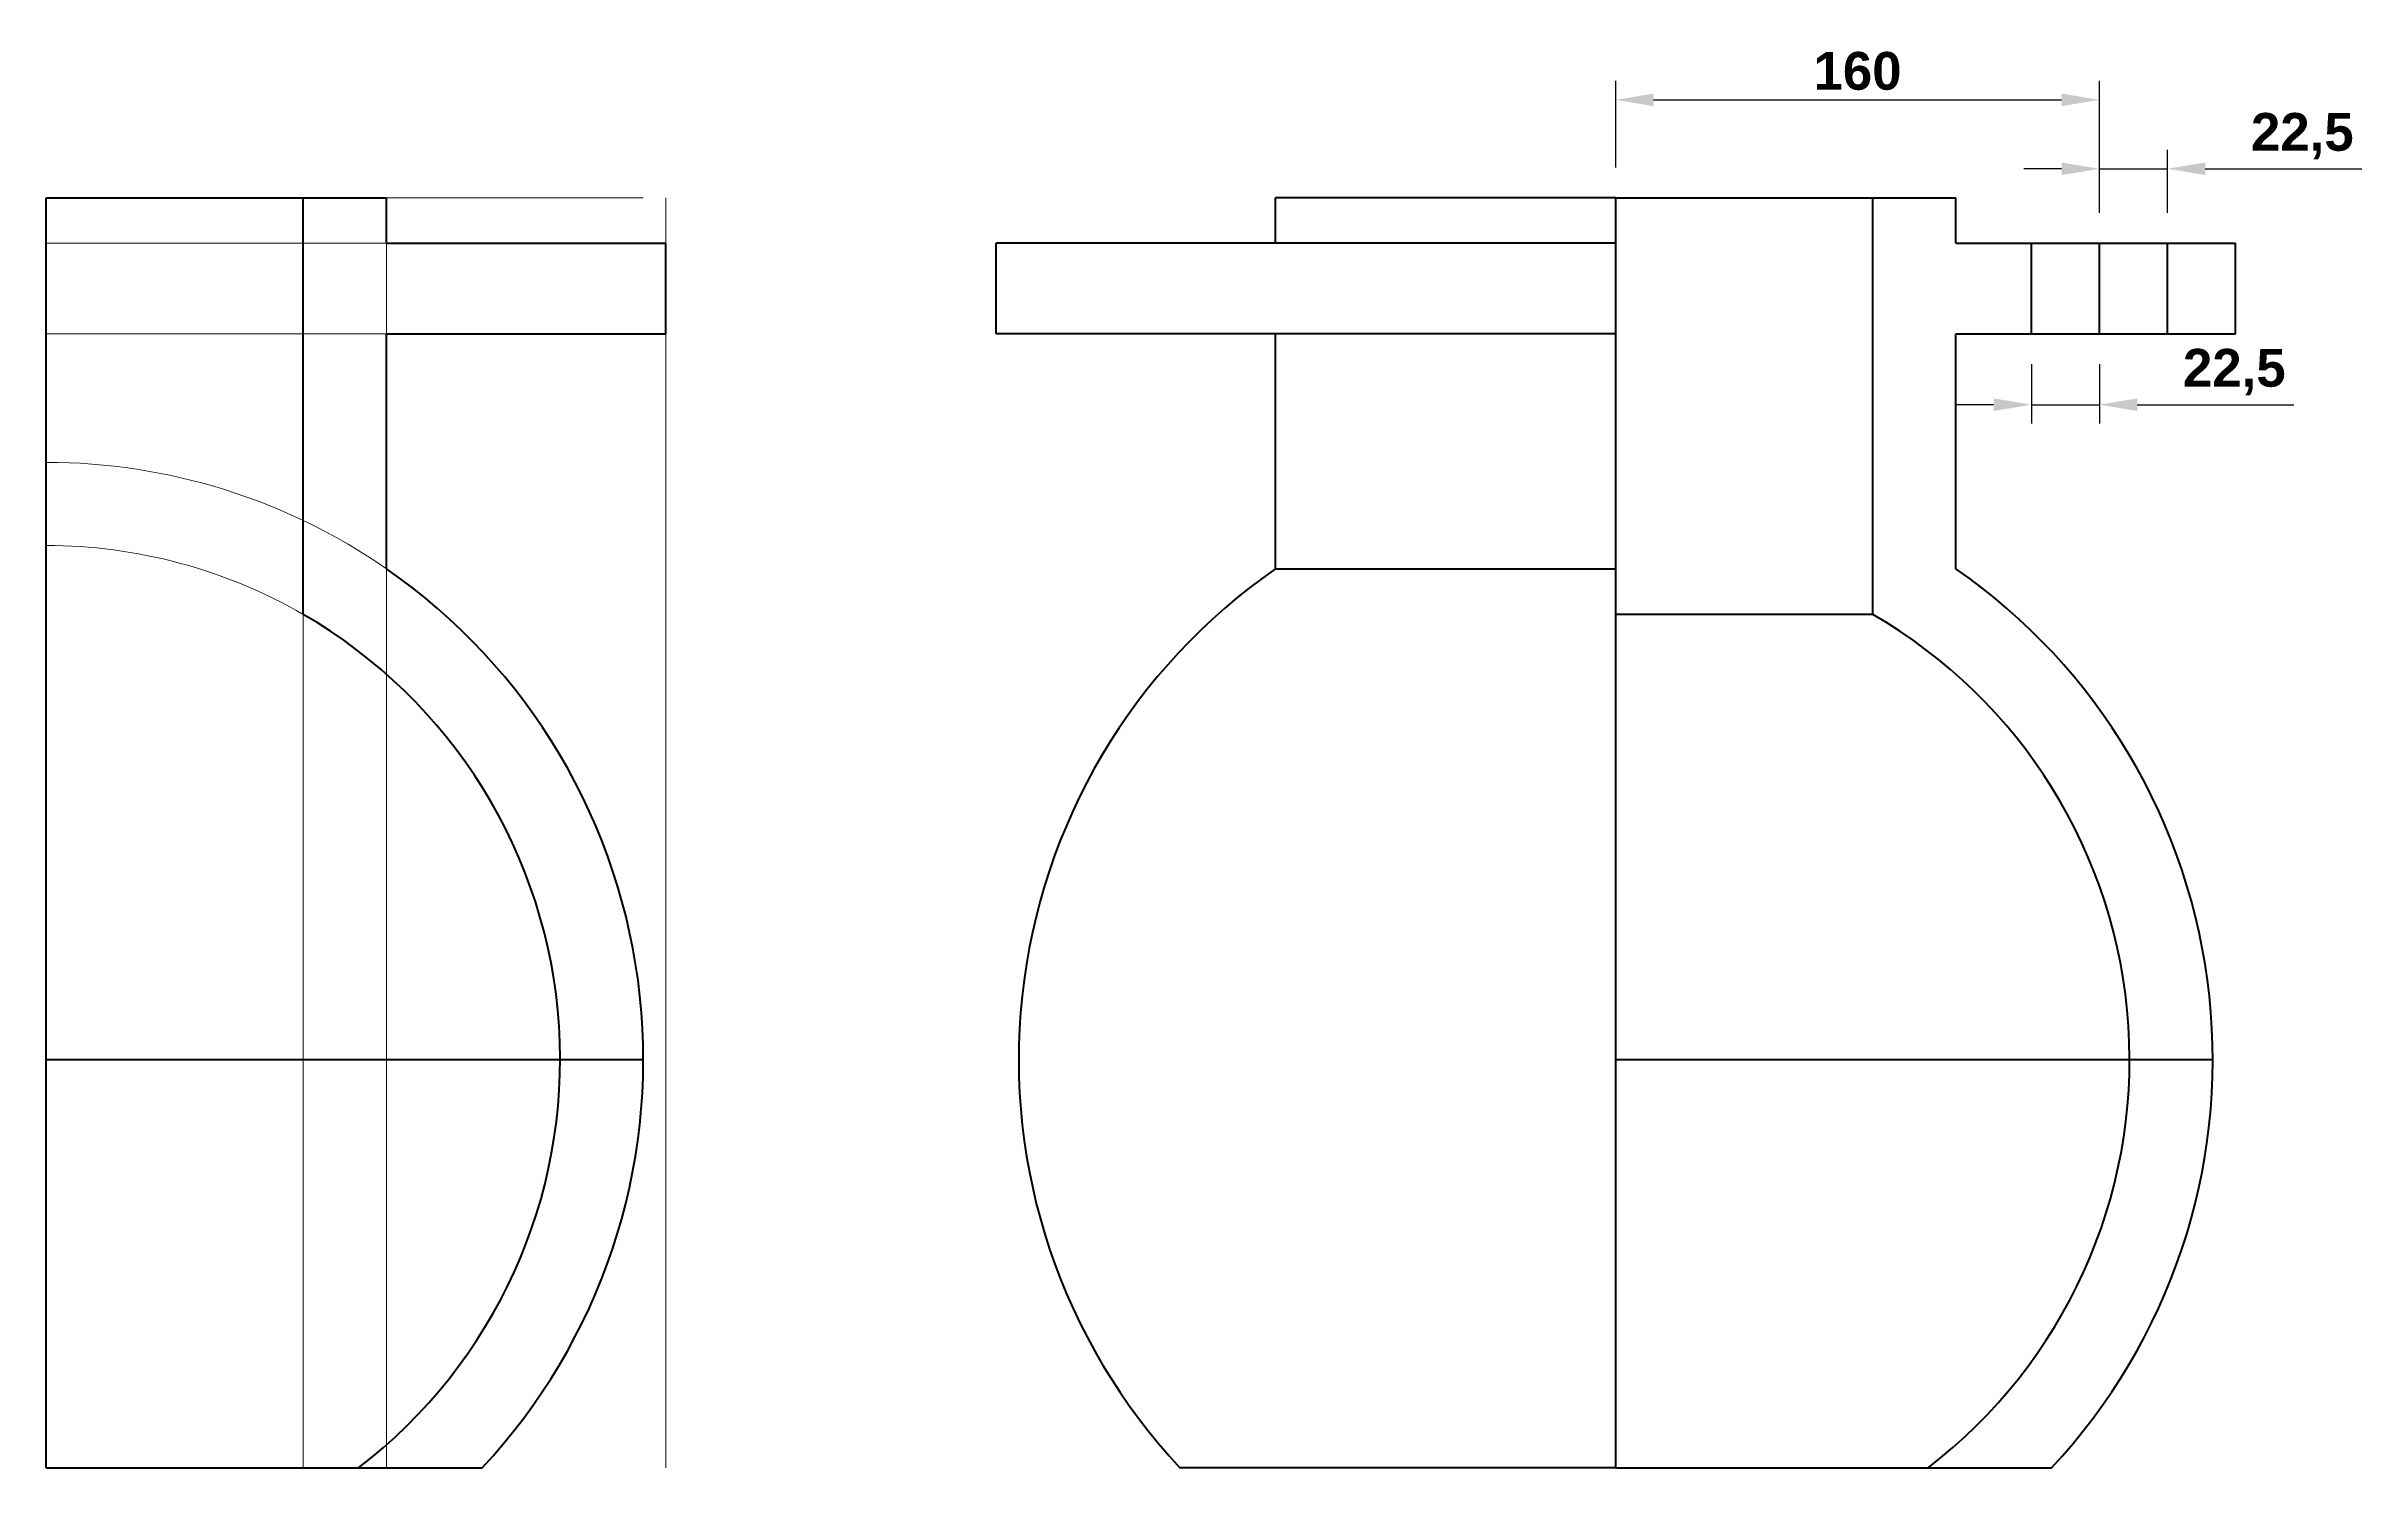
# Model space of a CAD drawing. Header units: millimetres. Extents: x 5774 to 12351, y 222 to 1276.
# Drawn here: x 7589 to 8355, y 806 to 1276 of the extents above; entities that cross this region are included whole.
import ezdxf

# ---------------------------------------------------------------- set-up
doc = ezdxf.new("R2010")
doc.units = ezdxf.units.MM
doc.header["$LTSCALE"] = 0.3
doc.layers.add('Contorno', color=5, linetype='Continuous', lineweight=50)
doc.layers.add('cotas', color=7, linetype='Continuous', lineweight=9)
doc.styles.get("Standard").update_dxf_attribs({"font": ''})
doc.styles.get('Standard').set_extended_font_data('Arial', bold=True)
doc.dimstyles.new('cota annotative', dxfattribs={"dimtxt": 2.5, "dimasz": 2.5, "dimexe": 1.25, "dimexo": 2, "dimtad": 1, "dimtxsty": 'Standard', "dimcen": -5, "dimclrt": 102, "dimadec": 0, "dimazin": 0, "dimtfac": 1, "dimtmove": 0, "dimatfit": 3, "dimfxl": 1, "dimarcsym": 0})

# ---------------------------------------------------------------- blocks, each defined once
blk = doc.blocks.new('*D9')
at = {"color": 0, "lineweight": -2}
for p, q in [((8107.8, 1235.8), (8107.8, 1264.44)), ((8267.8, 1220.8), (8267.8, 1264.44)), ((8120.3, 1258.19), (8255.3, 1258.19))]:
    blk.add_line(p, q, dxfattribs=at)
at = {"color": 0}
for points in [[(8120.3, 1260.27), (8120.3, 1256.1), (8107.8, 1258.19)], [(8255.3, 1260.27), (8255.3, 1256.1), (8267.8, 1258.19)]]:
    blk.add_solid(points, dxfattribs=at)
at = {"layer": 'Defpoints', "color": 0}
for p in [(8267.8, 1258.19), (8107.8, 1225.8), (8267.8, 1210.8)]:
    blk.add_point(p, dxfattribs=at)
at = {"color": 102, "insert": (8187.8, 1267.69), "char_height": 12.5, "attachment_point": 5}
blk.add_mtext('160', dxfattribs=at)
blk = doc.blocks.new('*D10')
at = {"color": 0, "lineweight": -2}
for p, q in [((8245.3, 1170.8), (8245.3, 1151.12)), ((8267.8, 1170.8), (8267.8, 1151.12)), ((8232.8, 1157.37), (8220.3, 1157.37)), ((8245.3, 1157.37), (8267.8, 1157.37)), ((8280.3, 1157.37), (8332.08, 1157.37))]:
    blk.add_line(p, q, dxfattribs=at)
at = {"color": 0}
for points in [[(8232.8, 1159.45), (8232.8, 1155.28), (8245.3, 1157.37)], [(8280.3, 1159.45), (8280.3, 1155.28), (8267.8, 1157.37)]]:
    blk.add_solid(points, dxfattribs=at)
at = {"layer": 'Defpoints', "color": 0}
for p in [(8245.3, 1180.8), (8267.8, 1180.8), (8245.3, 1157.37)]:
    blk.add_point(p, dxfattribs=at)
at = {"color": 102, "insert": (8312.44, 1168.16), "char_height": 12.5, "attachment_point": 5}
blk.add_mtext('22,5', dxfattribs=at)
blk = doc.blocks.new('*D11')
at = {"color": 0, "lineweight": -2}
for p, q in [((8267.8, 1220.8), (8267.8, 1241.64)), ((8290.3, 1220.8), (8290.3, 1241.64)), ((8255.3, 1235.39), (8242.8, 1235.39)), ((8267.8, 1235.39), (8290.3, 1235.39)), ((8302.8, 1235.39), (8354.58, 1235.39))]:
    blk.add_line(p, q, dxfattribs=at)
at = {"color": 0}
for points in [[(8255.3, 1237.48), (8255.3, 1233.31), (8267.8, 1235.39)], [(8302.8, 1237.48), (8302.8, 1233.31), (8290.3, 1235.39)]]:
    blk.add_solid(points, dxfattribs=at)
at = {"layer": 'Defpoints', "color": 0}
for p in [(8290.3, 1235.39), (8267.8, 1210.8), (8290.3, 1210.8)]:
    blk.add_point(p, dxfattribs=at)
at = {"color": 102, "insert": (8334.94, 1246.19), "char_height": 12.5, "attachment_point": 5}
blk.add_mtext('22,5', dxfattribs=at)

msp = doc.modelspace()

# ---------------------------------------------------------------- linework, layer by layer
at = {"layer": 'Contorno'}
for p, q in [((7588.622, 1225.798), (7701.122, 1225.798)), ((7588.622, 805.798), (7588.622, 1225.798)), ((7673.622, 1088.022), (7673.622, 1225.798)), ((7701.122, 1210.798), (7701.122, 1225.798)), ((8107.802, 1225.798), (7995.302, 1225.798)), ((7995.302, 1210.798), (7995.302, 1225.798)), ((8107.802, 1225.798), (8220.302, 1225.798)), ((8107.802, 805.798), (8107.802, 1225.798)), ((8192.802, 1088.022), (8192.802, 1225.798)), ((8220.302, 1210.798), (8220.302, 1225.798)), ((7701.122, 1210.798), (7793.622, 1210.798)), ((7793.622, 1180.798), (7793.622, 1210.798)), ((8107.802, 1210.798), (7902.802, 1210.798)), ((7902.802, 1180.798), (7902.802, 1210.798)), ((8220.302, 1210.798), (8312.802, 1210.798)), ((8245.302, 1180.798), (8245.302, 1210.798)), ((8267.802, 1180.798), (8267.802, 1210.798)), ((8290.302, 1180.798), (8290.302, 1210.798)), ((8312.802, 1180.798), (8312.802, 1210.798)), ((7701.122, 1180.798), (7793.622, 1180.798)), ((7701.122, 1103.125), (7701.122, 1180.798)), ((8107.802, 1180.798), (7902.802, 1180.798)), ((7995.302, 1103.125), (7995.302, 1180.798)), ((8220.302, 1180.798), (8312.802, 1180.798)), ((8220.302, 1103.125), (8220.302, 1180.798)), ((7995.302, 1103.125), (8107.802, 1103.125)), ((8192.802, 1088.022), (8107.802, 1088.022)), ((7588.622, 940.798), (7786.122, 940.798)), ((8107.802, 940.798), (8305.302, 940.798)), ((7588.622, 805.798), (7732.779, 805.798)), ((8107.802, 805.798), (7963.645, 805.798)), ((8107.802, 805.798), (8251.959, 805.798))]:
    msp.add_line(p, q, dxfattribs=at)
for centre, radius, start, end in [((7588.622, 940.798), 197.5, 316.878768, 55.276251), ((8107.802, 940.798), 197.5, 124.723749, 223.121232), ((8107.802, 940.798), 197.5, 316.878768, 55.276251), ((7588.622, 940.798), 170, 307.428006, 60), ((8107.802, 940.798), 170, 307.428006, 60)]:
    msp.add_arc(centre, radius, start, end, dxfattribs=at)
at = {"layer": 'cotas', "color": 252, "true_color": 0x939598}
for p, q in [((7701.122, 1225.798), (7786.122, 1225.798)), ((7793.622, 1210.798), (7793.622, 1225.798)), ((7588.622, 1210.798), (7701.122, 1210.798)), ((7701.122, 1180.798), (7701.122, 1210.798)), ((7588.622, 1180.798), (7701.122, 1180.798)), ((7793.622, 805.798), (7793.622, 1180.798)), ((7701.122, 805.798), (7701.122, 1103.125)), ((7673.622, 805.798), (7673.622, 1088.022))]:
    msp.add_line(p, q, dxfattribs=at)
for radius, start in [(197.5, 55.276251), (170, 60)]:
    msp.add_arc((7588.622, 940.798), radius, start, 90, dxfattribs=at)

# ---------------------------------------------------------------- dimensions: what is measured, and where the dimension line sits
for base, p1, p2, picture, middle in [((8267.802, 1258.185), (8107.802, 1225.798), (8267.802, 1210.798), '*D9', (8187.802, 1267.693)), ((8290.302, 1235.394), (8267.802, 1210.798), (8290.302, 1210.798), '*D11', (8334.938, 1246.188))]:
    dim = msp.add_linear_dim(base=base, p1=p1, p2=p2, dimstyle='cota annotative')
    dim.commit()
    dim.dimension.update_dxf_attribs({"geometry": picture, "text_midpoint": middle})
dim = msp.add_linear_dim(base=(8245.302, 1157.367), p1=(8267.802, 1180.798), p2=(8245.302, 1180.798), dimstyle='cota annotative')
dim.commit()
dim.dimension.update_dxf_attribs({"geometry": '*D10', "text_midpoint": (8312.438, 1157.367), "dimtype": 160})

doc.saveas('drawing.dxf')
